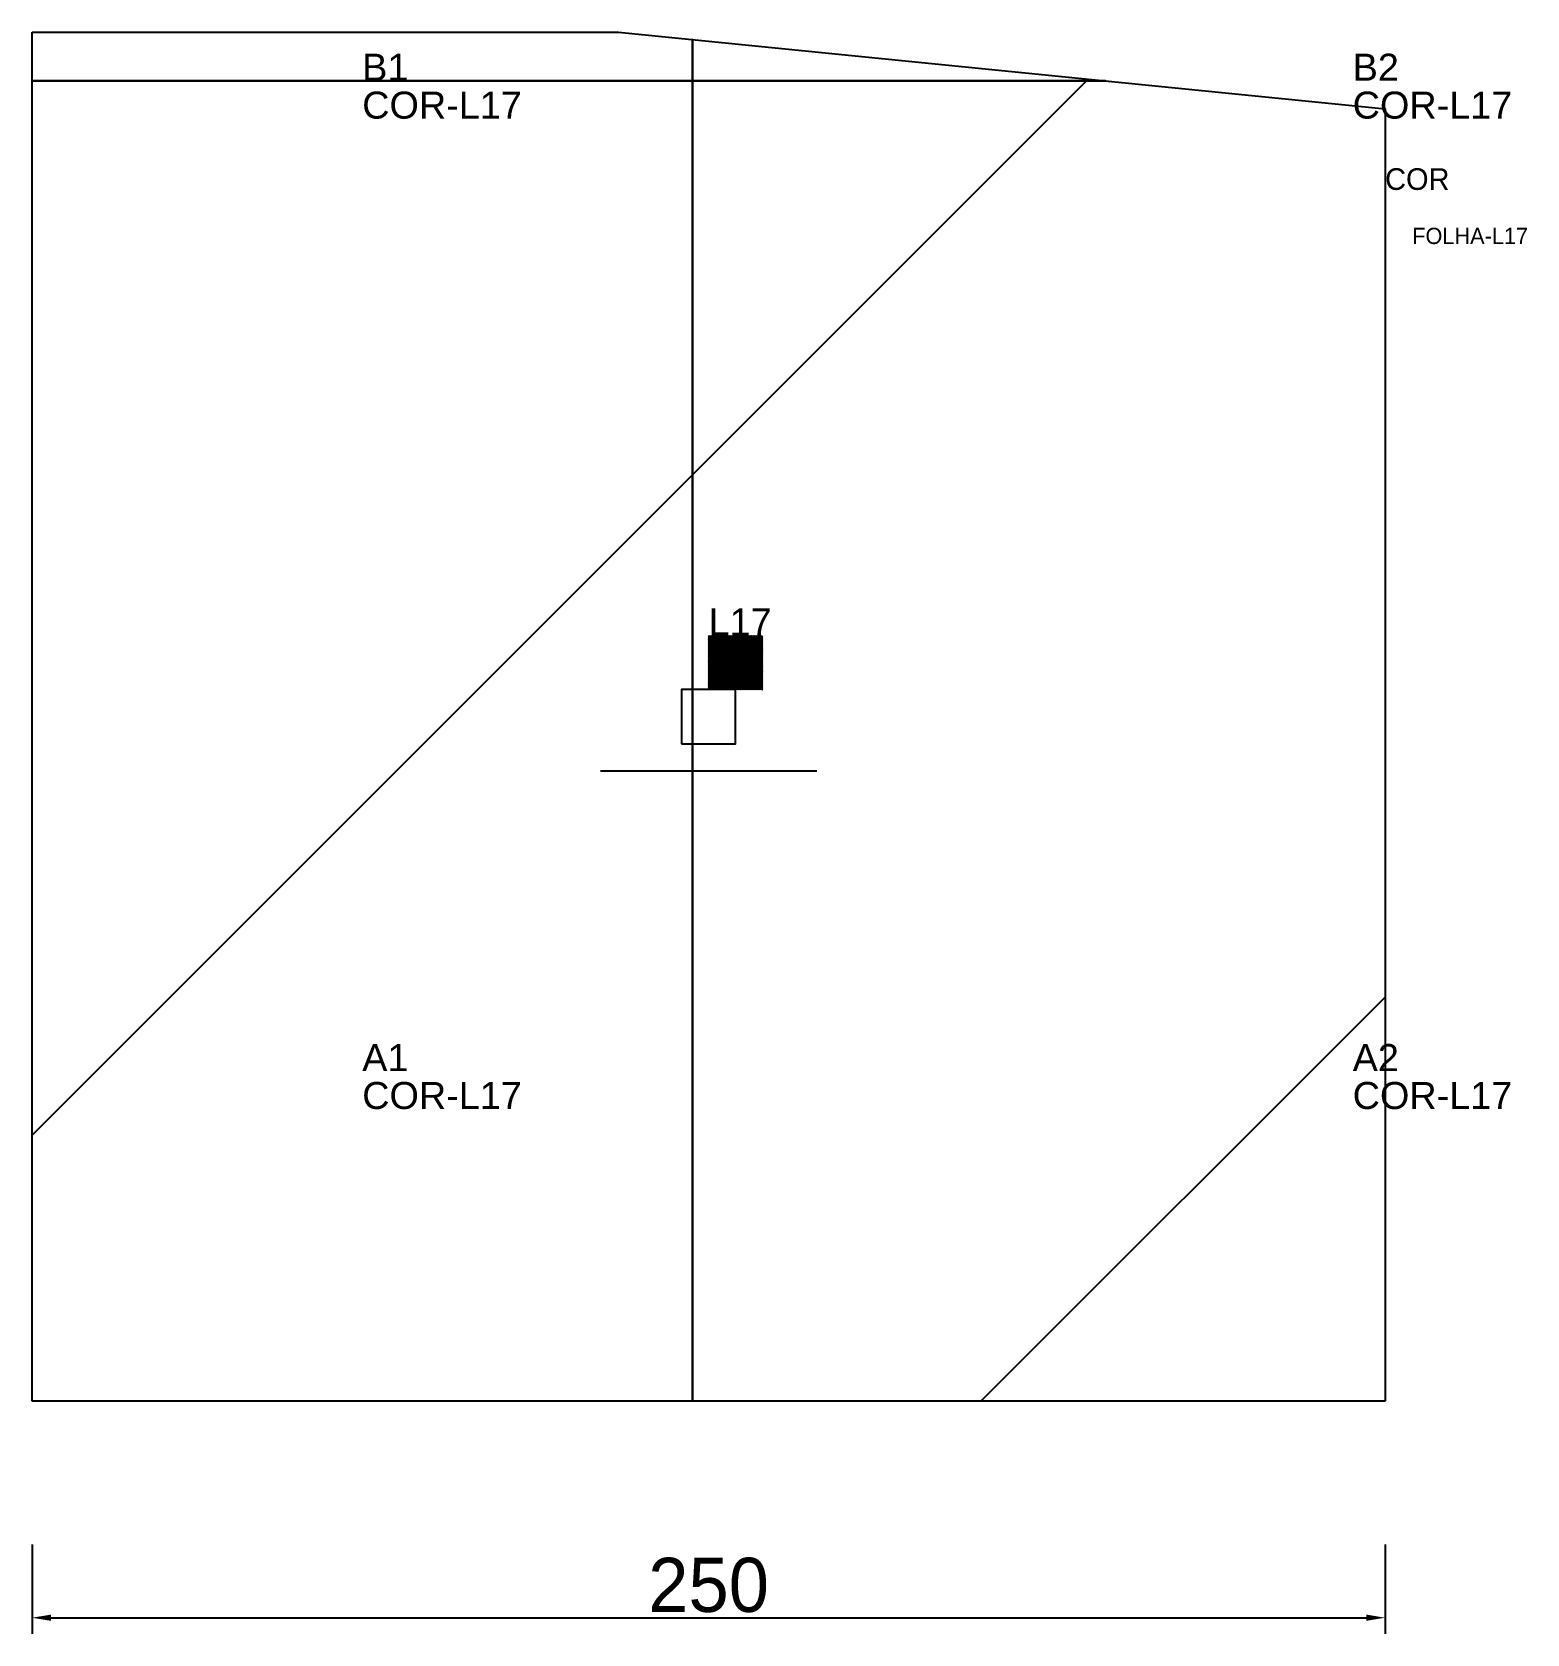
# Model space of a CAD drawing. Header units: metres. Extents: x 222 to 498, y -94 to 202.
import ezdxf

# ---------------------------------------------------------------- set-up
doc = ezdxf.new("R2010")
doc.units = ezdxf.units.M
for name, color, linetype in [('3', 3, 'CONTINUOUS'), ('AUX00', 7, 'CONTINUOUS'), ('COTA', 241, 'CONTINUOUS'), ('FOLHA', 255, 'CONTINUOUS'), ('Hachura', 251, 'CONTINUOUS'), ('NOMENCLATURA', 7, 'CONTINUOUS'), ('Nível', 160, 'CONTINUOUS'), ('Painéis', 200, 'CONTINUOUS'), ('Pilares', 5, 'CONTINUOUS'), ('REAPROVEITAMENTO', 251, 'CONTINUOUS'), ('SARR_2.2x7', 40, 'CONTINUOUS')]:
    doc.layers.add(name, color=color, linetype=linetype)
doc.styles.add('ARIAL', font='Arial.ttf')
doc.styles.add('STR_STANDARD', font='arial.ttf')
doc.dimstyles.new('EZ DXF', dxfattribs={"dimtxt": 10, "dimasz": 3.5, "dimexe": 3, "dimexo": 1.5, "dimgap": 1, "dimtad": 1, "dimdec": 1, "dimdsep": 46, "dimcen": 2.5, "dimazin": 3, "dimtfac": 1, "dimtmove": 0, "dimatfit": 3})

msp = doc.modelspace()

# ---------------------------------------------------------------- hatches: boundary and pattern name
at = {"layer": 'Hachura'}
h = msp.add_hatch(dxfattribs=at)
h.set_pattern_fill('ANSI31', scale=50)
h.paths.add_polyline_path([(472.2, 187.33), (472.2, -51.5), (222.2, -51.5), (222.2, 201.5), (330.55, 201.5)])
h = msp.add_hatch(dxfattribs=at)
h.set_pattern_fill('ANSI31', scale=50)
h.paths.add_polyline_path([(472.2, 187.33), (472.2, -51.5), (222.2, -51.5), (222.2, 201.5), (330.55, 201.5)])
at = {"layer": 'Reaproveitamento'}
h = msp.add_hatch(dxfattribs=at)
h.set_pattern_fill('SOLID')
h.paths.add_polyline_path([(347.2, 80), (357.2, 80), (357.2, 90), (347.2, 90)])
h = msp.add_hatch(dxfattribs=at)
h.set_pattern_fill('SOLID')
h.paths.add_polyline_path([(347.2, 80), (357.2, 80), (357.2, 90), (347.2, 90)])

# ---------------------------------------------------------------- linework, layer by layer
at = {"layer": '3'}
for points in [[(344.2, -51.5), (344.2, 200.13)], [(344.2, -51.5), (344.2, 200.13)], [(222.2, 192.5), (420.52, 192.5)], [(222.2, 192.5), (420.52, 192.5)]]:
    msp.add_lwpolyline(points, close=True, dxfattribs=at)
at = {"layer": 'Painéis', "color": 200}
for p, q in [((222.2, -51.5), (222.2, 201.5)), ((222.2, 201.5), (330.55, 201.5)), ((222.2, -51.5), (222.2, 201.5)), ((222.2, 201.5), (330.55, 201.5)), ((330.55, 201.5), (472.2, 187.33)), ((330.55, 201.5), (472.2, 187.33)), ((472.2, 187.33), (472.2, -51.5)), ((472.2, 187.33), (472.2, -51.5)), ((472.2, -51.5), (222.2, -51.5)), ((472.2, -51.5), (222.2, -51.5))]:
    msp.add_line(p, q, dxfattribs=at)
at = {"layer": 'Pilares'}
msp.add_lwpolyline([(342.2, 70), (352.2, 70), (352.2, 80), (342.2, 80)], close=True, dxfattribs=at)
msp.add_lwpolyline([(342.2, 70), (352.2, 70), (352.2, 80), (342.2, 80)], close=True, dxfattribs=at)
at = {"layer": 'SARR_2.2x7'}
msp.add_line((327.2, 65), (367.2, 65), dxfattribs=at)
msp.add_line((327.2, 65), (367.2, 65), dxfattribs=at)

# ---------------------------------------------------------------- texts
at = {"layer": '3', "style": 'STR_STANDARD'}
for s, p in [('B1', (283.2, 192.5)), ('B1', (283.2, 192.5)), ('B2', (466.2, 192.5)), ('B2', (466.2, 192.5)), ('A1', (283.2, 9.5)), ('A1', (283.2, 9.5)), ('A2', (466.2, 9.5)), ('A2', (466.2, 9.5))]:
    msp.add_text(s, height=5, dxfattribs=at).set_placement(p)
at = {"layer": 'AUX00', "style": 'STR_STANDARD'}
for p in [(283.2, 185.5), (283.2, 185.5), (466.2, 185.5), (466.2, 185.5), (283.2, 2.5), (283.2, 2.5), (466.2, 2.5), (466.2, 2.5)]:
    msp.add_text('COR-L17', height=5, dxfattribs=at).set_placement(p)
at = {"layer": 'FOLHA'}
msp.add_text('FOLHA-L17', height=3, dxfattribs=at).set_placement((477.2, 162.33))
msp.add_text('FOLHA-L17', height=3, dxfattribs=at).set_placement((477.2, 162.33))
at = {"layer": 'NOMENCLATURA', "insert": (347.2, 95), "char_height": 5, "attachment_point": 1, "style": 'ARIAL'}
msp.add_mtext('L17', dxfattribs=at)
msp.add_mtext('L17', dxfattribs=at)
at = {"layer": 'Nível'}
msp.add_text('COR', height=4, dxfattribs=at).set_placement((472.2, 172.33))
msp.add_text('COR', height=4, dxfattribs=at).set_placement((472.2, 172.33))

# ---------------------------------------------------------------- dimensions: what is measured, and where the dimension line sits
at = {"layer": 'COTA'}
msp.add_linear_dim(base=(222.2, -91.5), p1=(222.2, -76.5), p2=(472.2, -76.5), dimstyle='EZ DXF', dxfattribs=at).render()
msp.add_linear_dim(base=(222.2, -91.5), p1=(222.2, -76.5), p2=(472.2, -76.5), dimstyle='EZ DXF', dxfattribs=at).render()

doc.saveas('drawing.dxf')
